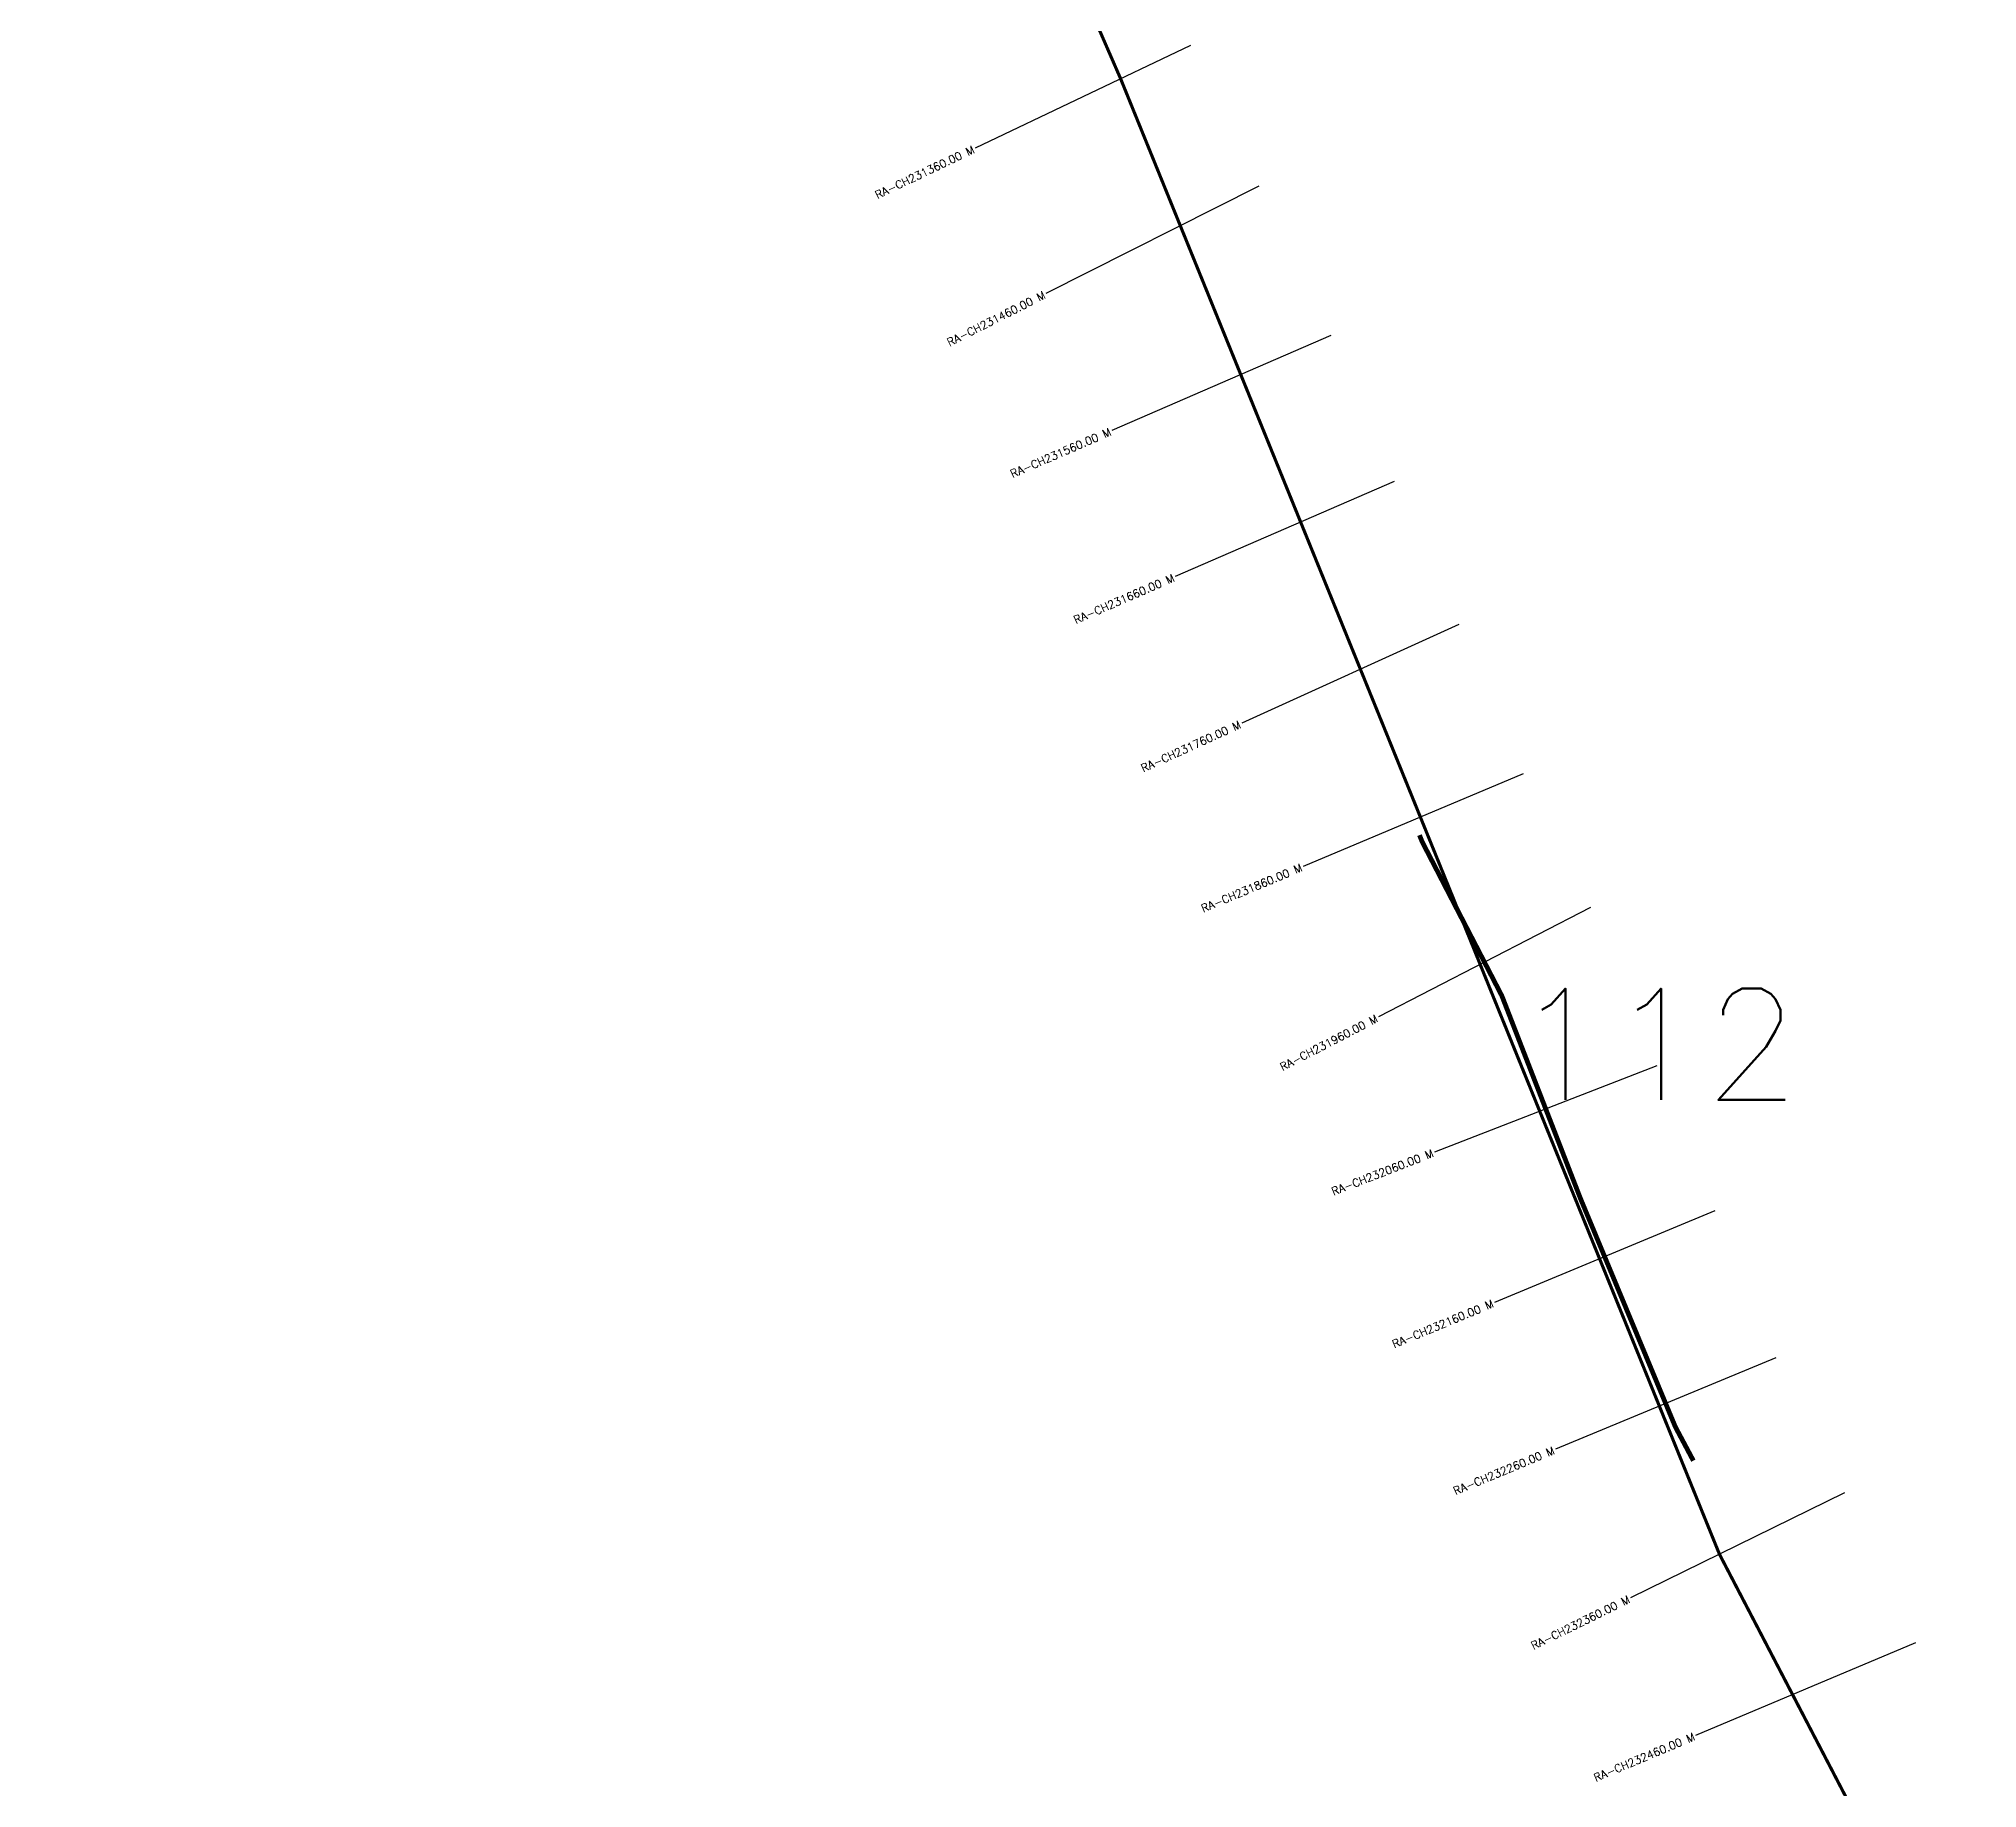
# Model space of a CAD drawing. Header units: metres. Extents: x 278624 to 285176, y 2052040 to 2057201.
# Drawn here: x 278724 to 279943, y 2054576 to 2055676 of the extents above; entities that cross this region are included whole.
import ezdxf
from ezdxf.enums import TextEntityAlignment as Align

# ---------------------------------------------------------------- set-up
doc = ezdxf.new("R2010")
doc.units = ezdxf.units.M
doc.header["$MEASUREMENT"] = 0
for name, color, linetype in [('CS', 134, 'Continuous'), ('CSMark', 6, 'Continuous'), ('NATURALLY PROTECTED', 3, 'Continuous')]:
    doc.layers.add(name, color=color, linetype=linetype)
doc.styles.get("Standard").update_dxf_attribs({"font": 'simplex.shx'})

msp = doc.modelspace()

# ---------------------------------------------------------------- linework, layer by layer
at = {"color": 6, "const_width": 2, "flags": 128}
msp.add_lwpolyline([(279942.1, 2054413.9), (279781, 2054723.1), (279555.3, 2055279.3), (279404.5, 2055650.6), (279072.9, 2056411.9), (278825.8, 2056908.7), (278725.4, 2057110.6)], dxfattribs=at)
at = {"layer": 'CS'}
for p, q in [((279448.4, 2055671.5), (279313, 2055606.9)), ((279491.5, 2055583.1), (279357.6, 2055515.5)), ((279536.6, 2055489.1), (279399, 2055429.4)), ((279576.5, 2055397.4), (279438.9, 2055337.6)), ((279617.2, 2055307.5), (279480.7, 2055245.4)), ((279657.5, 2055213.6), (279519.2, 2055155.5)), ((279699.9, 2055129.7), (279566.6, 2055060.8)), ((279741.7, 2055030.2), (279601.9, 2054975.9)), ((279778.1, 2054938.9), (279639.6, 2054881.4)), ((279816.4, 2054846.6), (279677.9, 2054789.1)), ((279859.7, 2054761.8), (279725.1, 2054695.6)), ((279904.2, 2054667.5), (279766, 2054609.2))]:
    msp.add_line(p, q, dxfattribs=at)
at = {"layer": 'NATURALLY PROTECTED', "const_width": 3, "flags": 128}
msp.add_lwpolyline([(279592.4, 2055175.1), (279594.1, 2055170.9), (279644.2, 2055074.1), (279693.7, 2054946.5), (279753.3, 2054803.1), (279764.6, 2054781.9)], dxfattribs=at)

# ---------------------------------------------------------------- texts
at = {"insert": (279651.3, 2055078.7), "char_height": 70, "attachment_point": 1}
msp.add_mtext_dynamic_manual_height_columns('112', width=95.172, gutter_width=1, heights=[0], dxfattribs=at)
at = {"layer": 'CSMark'}
for s, rotation, p in [('RA-CH231360.00 M', 25.5121, (279312.1, 2055606.5)), ('RA-CH231460.00 M', 26.7823, (279356.7, 2055515.1)), ('RA-CH231560.00 M', 23.4622, (279398.1, 2055429)), ('RA-CH231660.00 M', 23.4622, (279437.9, 2055337.2)), ('RA-CH231760.00 M', 24.4588, (279479.7, 2055245)), ('RA-CH231860.00 M', 22.803, (279518.3, 2055155.1)), ('RA-CH231960.00 M', 27.3482, (279565.7, 2055060.3)), ('RA-CH232060.00 M', 21.2358, (279600.9, 2054975.5)), ('RA-CH232160.00 M', 22.5405, (279638.6, 2054881)), ('RA-CH232260.00 M', 22.5405, (279677, 2054788.7)), ('RA-CH232360.00 M', 26.1576, (279724.2, 2054695.2)), ('RA-CH232460.00 M', 22.8616, (279765.1, 2054608.8))]:
    msp.add_text(s, height=5, rotation=rotation, dxfattribs=at).set_placement(p, align=Align.MIDDLE_RIGHT)

doc.saveas('drawing.dxf')
